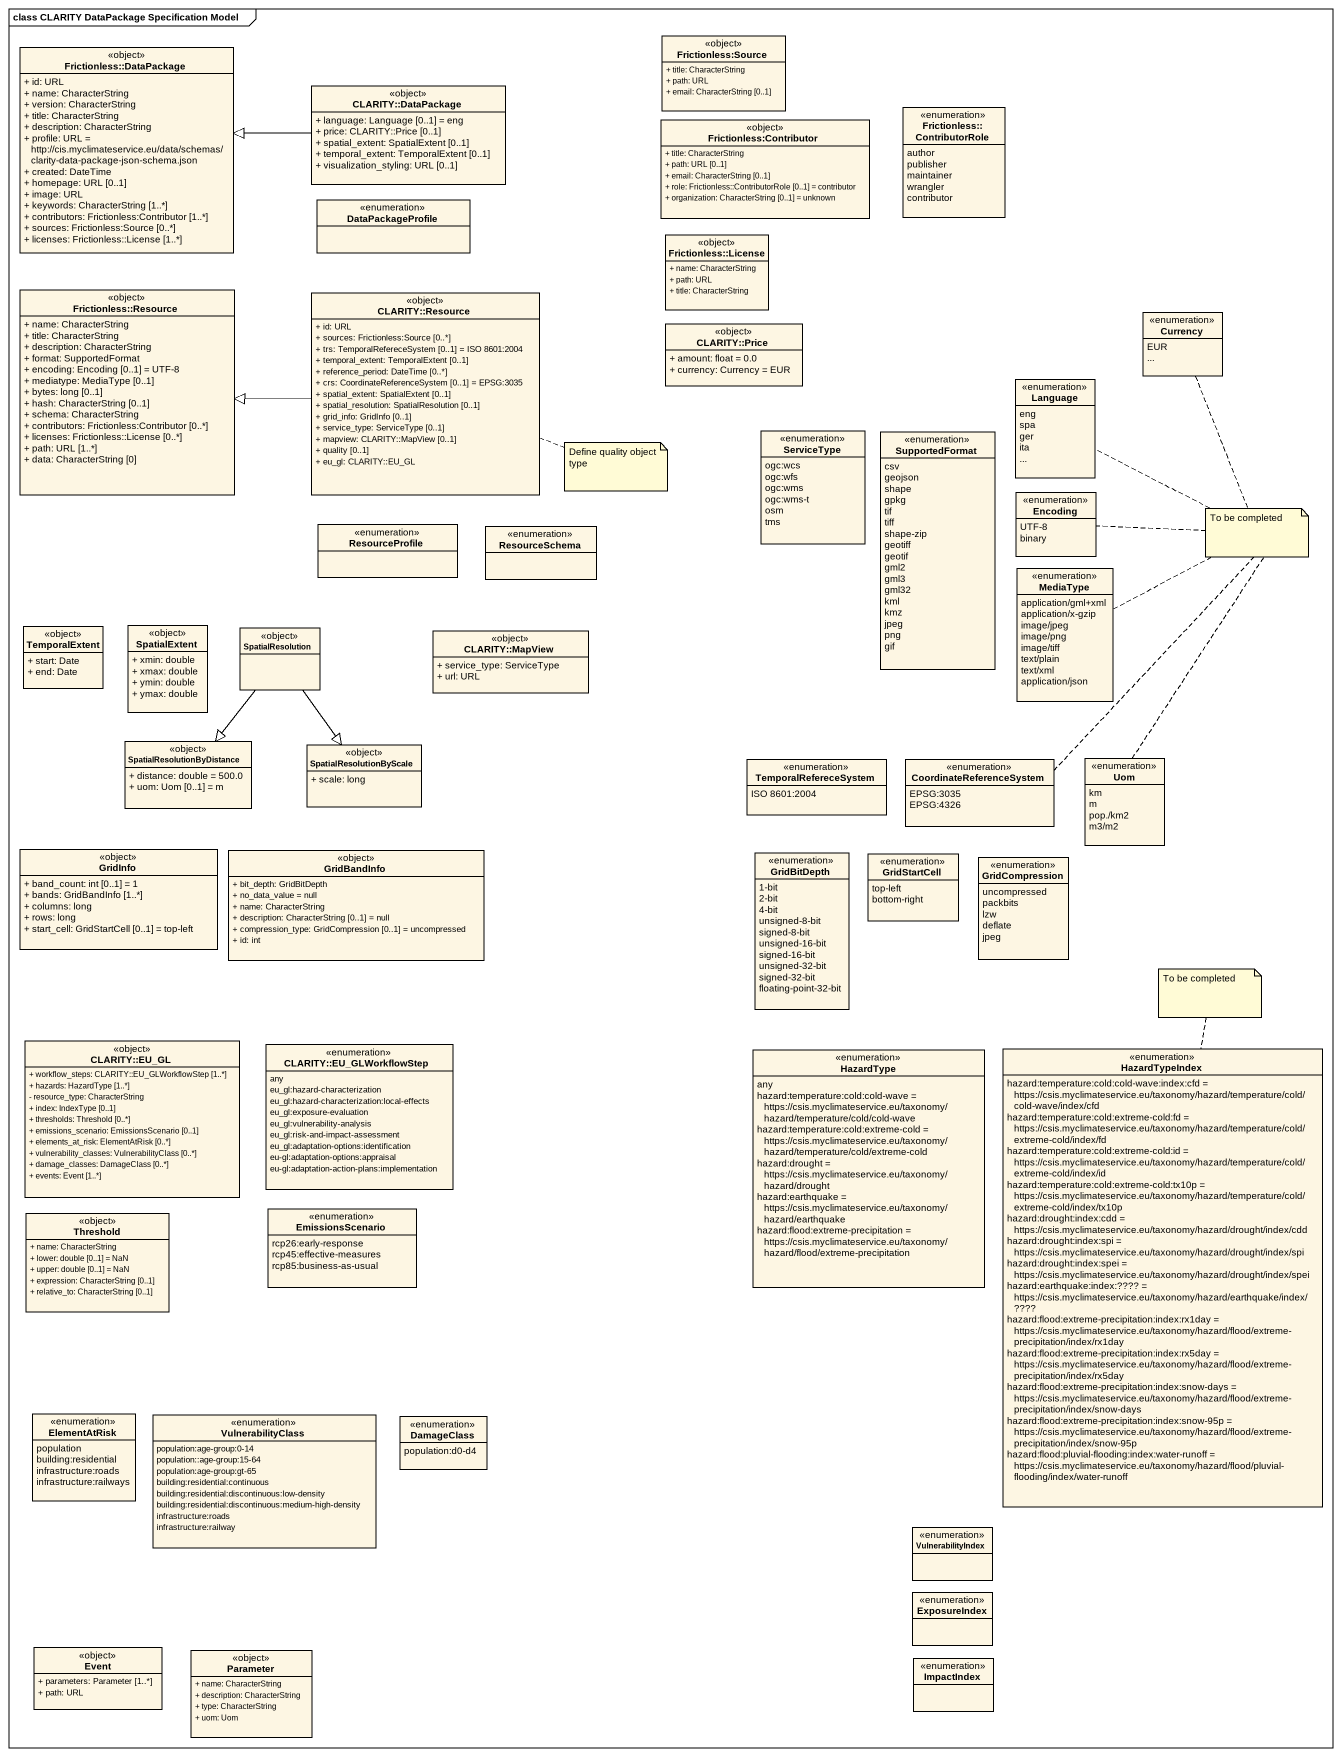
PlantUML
@startuml
mainframe class CLARITY DataPackage Specification Model
hide circle
hide empty members
skinparam classAttributeIconSize 0
class "Frictionless::DataPackage" as Frictionless_DataPackage <<object>> {
  + id: URL
  + name: CharacterString
  + version: CharacterString
  + title: CharacterString
  + description: CharacterString
  + profile: URL = http://cis.myclimateservice.eu/data/schemas/clarity-data-package-json-schema.json
  + created: DateTime
  + homepage: URL [0..1]
  + image: URL
  + keywords: CharacterString [1..*]
  + contributors: Frictionless:Contributor [1..*]
  + sources: Frictionless:Source [0..*]
  + licenses: Frictionless::License [1..*]
}
class "Frictionless:Source" as Frictionless_Source <<object>> {
  + title: CharacterString
  + path: URL
  + email: CharacterString [0..1]
}
class "CLARITY::DataPackage" as CLARITY_DataPackage <<object>> {
  + language: Language [0..1] = eng
  + price: CLARITY::Price [0..1]
  + spatial_extent: SpatialExtent [0..1]
  + temporal_extent: TemporalExtent [0..1]
  + visualization_styling: URL [0..1]
}
class "Frictionless:Contributor" as Frictionless_Contributor <<object>> {
  + title: CharacterString
  + path: URL [0..1]
  + email: CharacterString [0..1]
  + role: Frictionless::ContributorRole [0..1] = contributor
  + organization: CharacterString [0..1] = unknown
}
enum "Frictionless::ContributorRole" as Frictionless_ContributorRole {
  author
  publisher
  maintainer
  wrangler
  contributor
}
enum DataPackageProfile
class "Frictionless::License" as Frictionless_License <<object>> {
  + name: CharacterString
  + path: URL
  + title: CharacterString
}
class "Frictionless::Resource" as Frictionless_Resource <<object>> {
  + name: CharacterString
  + title: CharacterString
  + description: CharacterString
  + format: SupportedFormat
  + encoding: Encoding [0..1] = UTF-8
  + mediatype: MediaType [0..1]
  + bytes: long [0..1]
  + hash: CharacterString [0..1]
  + schema: CharacterString
  + contributors: Frictionless:Contributor [0..*]
  + licenses: Frictionless::License [0..*]
  + path: URL [1..*]
  + data: CharacterString [0]
}
class "CLARITY::Resource" as CLARITY_Resource <<object>> {
  + id: URL
  + sources: Frictionless:Source [0..*]
  + trs: TemporalRefereceSystem [0..1] = ISO 8601:2004
  + temporal_extent: TemporalExtent [0..1]
  + reference_period: DateTime [0..*]
  + crs: CoordinateReferenceSystem [0..1] = EPSG:3035
  + spatial_extent: SpatialExtent [0..1]
  + spatial_resolution: SpatialResolution [0..1]
  + grid_info: GridInfo [0..1]
  + service_type: ServiceType [0..1]
  + mapview: CLARITY::MapView [0..1]
  + quality [0..1]
  + eu_gl: CLARITY::EU_GL
}
class "CLARITY::Price" as CLARITY_Price <<object>> {
  + amount: float = 0.0
  + currency: Currency = EUR
}
enum Currency {
  EUR
  ~...
}
enum Language {
  eng
  spa
  ger
  ita
  ~...
}
enum ServiceType {
  ogc:wcs
  ogc:wfs
  ogc:wms
  ogc:wms-t
  osm
  tms
}
enum SupportedFormat {
  csv
  geojson
  shape
  gpkg
  tif
  tiff
  shape-zip
  geotiff
  geotif
  gml2
  gml3
  gml32
  kml
  kmz
  jpeg
  png
  gif
}
enum Encoding {
  UTF-8
  binary
}
enum ResourceProfile
enum ResourceSchema
enum MediaType {
  application/gml+xml
  application/x-gzip
  image/jpeg
  image/png
  image/tiff
  text/plain
  text/xml
  application/json
}
class TemporalExtent <<object>> {
  + start: Date
  + end: Date
}
class SpatialExtent <<object>> {
  + xmin: double
  + xmax: double
  + ymin: double
  + ymax: double
}
class SpatialResolution <<object>>
class "CLARITY::MapView" as CLARITY_MapView <<object>> {
  + service_type: ServiceType
  + url: URL
}
class SpatialResolutionByDistance <<object>> {
  + distance: double = 500.0
  + uom: Uom [0..1] = m
}
class SpatialResolutionByScale <<object>> {
  + scale: long
}
enum TemporalRefereceSystem {
  ISO 8601:2004
}
enum CoordinateReferenceSystem {
  EPSG:3035
  EPSG:4326
}
enum Uom {
  km
  m
  pop./km2
  m3/m2
}
class GridInfo <<object>> {
  + band_count: int [0..1] = 1
  + bands: GridBandInfo [1..*]
  + columns: long
  + rows: long
  + start_cell: GridStartCell [0..1] = top-left
}
class GridBandInfo <<object>> {
  + bit_depth: GridBitDepth
  + no_data_value = null
  + name: CharacterString
  + description: CharacterString [0..1] = null
  + compression_type: GridCompression [0..1] = uncompressed
  + id: int
}
enum GridBitDepth {
  1-bit
  2-bit
  4-bit
  unsigned-8-bit
  signed-8-bit
  unsigned-16-bit
  signed-16-bit
  unsigned-32-bit
  signed-32-bit
  floating-point-32-bit
}
enum GridStartCell {
  top-left
  bottom-right
}
enum GridCompression {
  uncompressed
  packbits
  lzw
  deflate
  jpeg
}
class "CLARITY::EU_GL" as CLARITY_EU_GL <<object>> {
  + workflow_steps: CLARITY::EU_GLWorkflowStep [1..*]
  + hazards: HazardType [1..*]
  - resource_type: CharacterString
  + index: IndexType [0..1]
  + thresholds: Threshold [0..*]
  + emissions_scenario: EmissionsScenario [0..1]
  + elements_at_risk: ElementAtRisk [0..*]
  + vulnerability_classes: VulnerabilityClass [0..*]
  + damage_classes: DamageClass [0..*]
  + events: Event [1..*]
}
enum "CLARITY::EU_GLWorkflowStep" as CLARITY_EU_GLWorkflowStep {
  any
  eu_gl:hazard-characterization
  eu_gl:hazard-characterization:local-effects
  eu_gl:exposure-evaluation
  eu_gl:vulnerability-analysis
  eu_gl:risk-and-impact-assessment
  eu_gl:adaptation-options:identification
  eu-gl:adaptation-options:appraisal
  eu-gl:adaptation-action-plans:implementation
}
enum HazardType {
  any
  hazard:temperature:cold:cold-wave = https://csis.myclimateservice.eu/taxonomy/hazard/temperature/cold/cold-wave
  hazard:temperature:cold:extreme-cold = https://csis.myclimateservice.eu/taxonomy/hazard/temperature/cold/extreme-cold
  hazard:drought = https://csis.myclimateservice.eu/taxonomy/hazard/drought
  hazard:earthquake = https://csis.myclimateservice.eu/taxonomy/hazard/earthquake
  hazard:flood:extreme-precipitation = https://csis.myclimateservice.eu/taxonomy/hazard/flood/extreme-precipitation
}
enum HazardTypeIndex {
  hazard:temperature:cold:cold-wave:index:cfd = https://csis.myclimateservice.eu/taxonomy/hazard/temperature/cold/cold-wave/index/cfd
  hazard:temperature:cold:extreme-cold:fd = https://csis.myclimateservice.eu/taxonomy/hazard/temperature/cold/extreme-cold/index/fd
  hazard:temperature:cold:extreme-cold:id = https://csis.myclimateservice.eu/taxonomy/hazard/temperature/cold/extreme-cold/index/id
  hazard:temperature:cold:extreme-cold:tx10p = https://csis.myclimateservice.eu/taxonomy/hazard/temperature/cold/extreme-cold/index/tx10p
  hazard:drought:index:cdd = https://csis.myclimateservice.eu/taxonomy/hazard/drought/index/cdd
  hazard:drought:index:spi = https://csis.myclimateservice.eu/taxonomy/hazard/drought/index/spi
  hazard:drought:index:spei = https://csis.myclimateservice.eu/taxonomy/hazard/drought/index/spei
  hazard:earthquake:index:???? = https://csis.myclimateservice.eu/taxonomy/hazard/earthquake/index/????
  hazard:flood:extreme-precipitation:index:rx1day = https://csis.myclimateservice.eu/taxonomy/hazard/flood/extreme-precipitation/index/rx1day
  hazard:flood:extreme-precipitation:index:rx5day = https://csis.myclimateservice.eu/taxonomy/hazard/flood/extreme-precipitation/index/rx5day
  hazard:flood:extreme-precipitation:index:snow-days = https://csis.myclimateservice.eu/taxonomy/hazard/flood/extreme-precipitation/index/snow-days
  hazard:flood:extreme-precipitation:index:snow-95p = https://csis.myclimateservice.eu/taxonomy/hazard/flood/extreme-precipitation/index/snow-95p
  hazard:flood:pluvial-flooding:index:water-runoff = https://csis.myclimateservice.eu/taxonomy/hazard/flood/pluvial-flooding/index/water-runoff
}
class Threshold <<object>> {
  + name: CharacterString
  + lower: double [0..1] = NaN
  + upper: double [0..1] = NaN
  + expression: CharacterString [0..1]
  + relative_to: CharacterString [0..1]
}
enum EmissionsScenario {
  rcp26:early-response
  rcp45:effective-measures
  rcp85:business-as-usual
}
enum ElementAtRisk {
  population
  building:residential
  infrastructure:roads
  infrastructure:railways
}
enum VulnerabilityClass {
  population:age-group:0-14
  population::age-group:15-64
  population:age-group:gt-65
  building:residential:continuous
  building:residential:discontinuous:low-density
  building:residential:discontinuous:medium-high-density
  infrastructure:roads
  infrastructure:railway
}
enum DamageClass {
  population:d0-d4
}
enum VulnerabilityIndex
enum ExposureIndex
class Event <<object>> {
  + parameters: Parameter [1..*]
  + path: URL
}
class Parameter <<object>> {
  + name: CharacterString
  + description: CharacterString
  + type: CharacterString
  + uom: Uom
}
enum ImpactIndex
CLARITY_DataPackage -left-|> Frictionless_DataPackage
CLARITY_Resource -left-|> Frictionless_Resource
SpatialResolution --|> SpatialResolutionByDistance
SpatialResolution --|> SpatialResolutionByScale
note right of CLARITY_Resource : Define quality object type
note as N2
  To be completed
end note
N2 .. Language
N2 .. Encoding
N2 .. MediaType
N2 .. Currency
N2 .. Uom
N2 .. CoordinateReferenceSystem
note top of HazardTypeIndex : To be completed
@enduml
